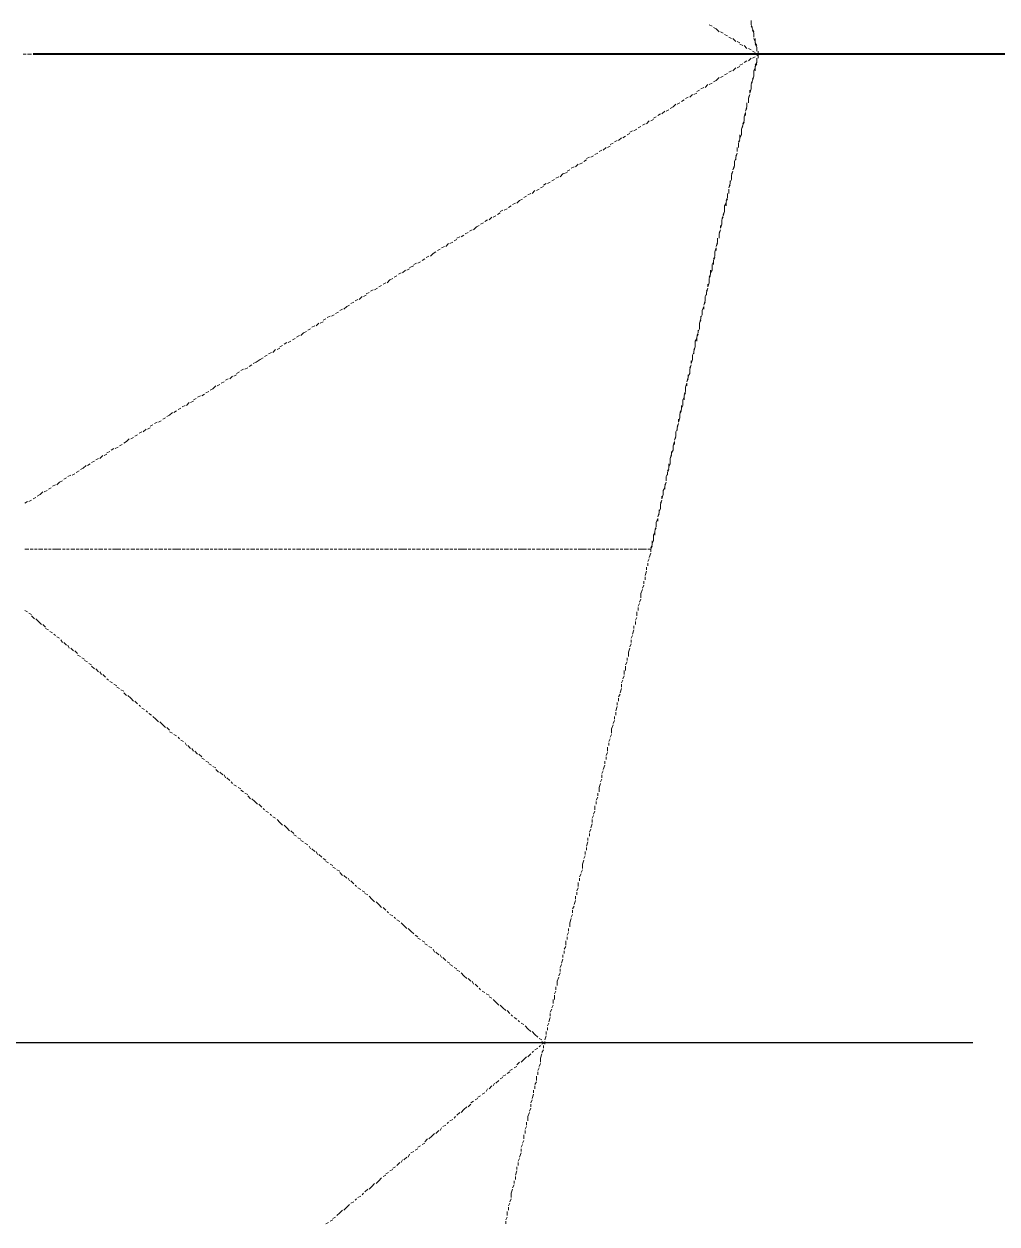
# Model space of a CAD drawing. Extents: x 8 to 21351, y 0 to 420.
# Drawn here: x 15663.69 to 15678.46, y 336.23 to 354.45 of the extents above; entities that cross this region are included whole.
import ezdxf

# ---------------------------------------------------------------- set-up
doc = ezdxf.new("R2010")
doc.units = 0

msp = doc.modelspace()

# ---------------------------------------------------------------- linework, layer by layer
at = {"color": 7, "lineweight": 5}
for p, q in [((15674.729, 354.436), (15674.729, 354.499)), ((15674.094, 354.436), (15674.136, 354.415)), ((15674.157, 354.394), (15674.2, 354.372)), ((15674.2, 354.372), (15674.242, 354.33)), ((15674.263, 354.33), (15674.306, 354.309)), ((15674.327, 354.288), (15674.369, 354.267)), ((15674.75, 354.394), (15674.729, 354.436)), ((15674.75, 354.372), (15674.729, 354.415)), ((15674.771, 354.33), (15674.75, 354.372)), ((15674.771, 354.309), (15674.75, 354.351)), ((15674.771, 354.245), (15674.771, 354.309)), ((15674.771, 354.245), (15674.771, 354.288)), ((15674.39, 354.245), (15674.433, 354.224)), ((15674.454, 354.224), (15674.496, 354.182)), ((15674.517, 354.182), (15674.56, 354.161)), ((15674.56, 354.139), (15674.602, 354.118)), ((15674.623, 354.118), (15674.665, 354.076)), ((15674.792, 354.182), (15674.771, 354.224)), ((15674.792, 354.161), (15674.792, 354.224)), ((15674.814, 354.118), (15674.792, 354.161)), ((15674.814, 354.097), (15674.792, 354.139)), ((15674.814, 354.055), (15674.814, 354.097)), ((15663.722, 353.991), (15663.68, 353.991)), ((15663.807, 353.991), (15663.743, 353.991)), ((15663.87, 353.991), (15663.828, 353.991)), ((15663.934, 353.991), (15663.892, 353.991)), ((15664.019, 353.991), (15663.955, 353.991)), ((15664.082, 353.991), (15664.04, 353.991)), ((15664.146, 353.991), (15664.103, 353.991)), ((15664.209, 353.991), (15664.167, 353.991)), ((15664.294, 353.991), (15664.23, 353.991)), ((15664.357, 353.991), (15664.315, 353.991)), ((15664.421, 353.991), (15664.378, 353.991)), ((15664.505, 353.991), (15664.442, 353.991)), ((15664.569, 353.991), (15664.527, 353.991)), ((15664.632, 353.991), (15664.59, 353.991)), ((15664.717, 353.991), (15664.654, 353.991)), ((15664.781, 353.991), (15664.738, 353.991)), ((15664.844, 353.991), (15664.802, 353.991)), ((15664.929, 353.991), (15664.865, 353.991)), ((15664.992, 353.991), (15664.929, 353.991)), ((15665.056, 353.991), (15665.013, 353.991)), ((15665.119, 353.991), (15665.077, 353.991)), ((15665.204, 353.991), (15665.14, 353.991)), ((15665.267, 353.991), (15665.225, 353.991)), ((15665.331, 353.991), (15665.289, 353.991)), ((15665.416, 353.991), (15665.352, 353.991)), ((15665.479, 353.991), (15665.437, 353.991)), ((15665.543, 353.991), (15665.5, 353.991)), ((15665.627, 353.991), (15665.564, 353.991)), ((15665.691, 353.991), (15665.648, 353.991)), ((15665.754, 353.991), (15665.712, 353.991)), ((15665.839, 353.991), (15665.775, 353.991)), ((15665.902, 353.991), (15665.839, 353.991)), ((15665.966, 353.991), (15665.924, 353.991)), ((15666.029, 353.991), (15665.987, 353.991)), ((15666.114, 353.991), (15666.051, 353.991)), ((15666.178, 353.991), (15666.135, 353.991)), ((15666.241, 353.991), (15666.199, 353.991)), ((15666.326, 353.991), (15666.262, 353.991)), ((15666.389, 353.991), (15666.347, 353.991)), ((15666.453, 353.991), (15666.41, 353.991)), ((15666.537, 353.991), (15666.474, 353.991)), ((15666.601, 353.991), (15666.559, 353.991)), ((15666.664, 353.991), (15666.622, 353.991)), ((15666.749, 353.991), (15666.686, 353.991)), ((15666.813, 353.991), (15666.749, 353.991)), ((15666.876, 353.991), (15666.834, 353.991)), ((15666.94, 353.991), (15666.897, 353.991)), ((15667.024, 353.991), (15666.961, 353.991)), ((15667.088, 353.991), (15667.045, 353.991)), ((15667.151, 353.991), (15667.109, 353.991)), ((15667.236, 353.991), (15667.172, 353.991)), ((15667.299, 353.991), (15667.257, 353.991)), ((15667.363, 353.991), (15667.321, 353.991)), ((15667.448, 353.991), (15667.384, 353.991)), ((15667.511, 353.991), (15667.469, 353.991)), ((15667.575, 353.991), (15667.532, 353.991)), ((15667.659, 353.991), (15667.596, 353.991)), ((15667.723, 353.991), (15667.659, 353.991)), ((15667.786, 353.991), (15667.744, 353.991)), ((15667.85, 353.991), (15667.807, 353.991)), ((15667.934, 353.991), (15667.871, 353.991)), ((15667.998, 353.991), (15667.956, 353.991)), ((15668.061, 353.991), (15668.019, 353.991)), ((15668.146, 353.991), (15668.083, 353.991)), ((15668.21, 353.991), (15668.167, 353.991)), ((15668.273, 353.991), (15668.231, 353.991)), ((15668.358, 353.991), (15668.294, 353.991)), ((15668.421, 353.991), (15668.379, 353.991)), ((15668.485, 353.991), (15668.442, 353.991)), ((15668.569, 353.991), (15668.506, 353.991)), ((15668.633, 353.991), (15668.569, 353.991)), ((15668.696, 353.991), (15668.654, 353.991)), ((15668.76, 353.991), (15668.718, 353.991)), ((15668.845, 353.991), (15668.781, 353.991)), ((15668.908, 353.991), (15668.866, 353.991)), ((15668.972, 353.991), (15668.929, 353.991)), ((15669.056, 353.991), (15668.993, 353.991)), ((15669.12, 353.991), (15669.077, 353.991)), ((15669.183, 353.991), (15669.141, 353.991)), ((15669.268, 353.991), (15669.204, 353.991)), ((15669.331, 353.991), (15669.289, 353.991)), ((15669.395, 353.991), (15669.353, 353.991)), ((15669.48, 353.991), (15669.416, 353.991)), ((15669.543, 353.991), (15669.48, 353.991)), ((15669.607, 353.991), (15669.564, 353.991)), ((15669.67, 353.991), (15669.628, 353.991)), ((15669.755, 353.991), (15669.691, 353.991)), ((15669.818, 353.991), (15669.776, 353.991)), ((15669.882, 353.991), (15669.839, 353.991)), ((15669.966, 353.991), (15669.903, 353.991)), ((15670.03, 353.991), (15669.988, 353.991)), ((15670.093, 353.991), (15670.051, 353.991)), ((15670.178, 353.991), (15670.115, 353.991)), ((15670.242, 353.991), (15670.199, 353.991)), ((15670.305, 353.991), (15670.263, 353.991)), ((15670.39, 353.991), (15670.326, 353.991)), ((15670.453, 353.991), (15670.39, 353.991)), ((15670.517, 353.991), (15670.474, 353.991)), ((15670.58, 353.991), (15670.538, 353.991)), ((15670.665, 353.991), (15670.601, 353.991)), ((15670.728, 353.991), (15670.686, 353.991)), ((15670.792, 353.991), (15670.75, 353.991)), ((15670.877, 353.991), (15670.813, 353.991)), ((15670.94, 353.991), (15670.898, 353.991)), ((15671.004, 353.991), (15670.961, 353.991)), ((15671.088, 353.991), (15671.025, 353.991)), ((15671.152, 353.991), (15671.109, 353.991)), ((15671.215, 353.991), (15671.173, 353.991)), ((15671.279, 353.991), (15671.236, 353.991)), ((15671.363, 353.991), (15671.3, 353.991)), ((15671.427, 353.991), (15671.385, 353.991)), ((15671.49, 353.991), (15671.448, 353.991)), ((15671.575, 353.991), (15671.512, 353.991)), ((15671.639, 353.991), (15671.596, 353.991)), ((15671.702, 353.991), (15671.66, 353.991)), ((15671.787, 353.991), (15671.723, 353.991)), ((15671.85, 353.991), (15671.808, 353.991)), ((15671.914, 353.991), (15671.871, 353.991)), ((15671.998, 353.991), (15671.935, 353.991)), ((15672.062, 353.991), (15672.02, 353.991)), ((15672.125, 353.991), (15672.083, 353.991)), ((15672.189, 353.991), (15672.147, 353.991)), ((15672.274, 353.991), (15672.21, 353.991)), ((15672.337, 353.991), (15672.295, 353.991)), ((15672.401, 353.991), (15672.358, 353.991)), ((15672.485, 353.991), (15672.422, 353.991)), ((15672.549, 353.991), (15672.506, 353.991)), ((15672.612, 353.991), (15672.57, 353.991)), ((15672.697, 353.991), (15672.633, 353.991)), ((15672.76, 353.991), (15672.718, 353.991)), ((15672.824, 353.991), (15672.782, 353.991)), ((15672.909, 353.991), (15672.845, 353.991)), ((15672.972, 353.991), (15672.909, 353.991)), ((15673.036, 353.991), (15672.993, 353.991)), ((15673.099, 353.991), (15673.057, 353.991)), ((15673.184, 353.991), (15673.12, 353.991)), ((15673.247, 353.991), (15673.205, 353.991)), ((15673.311, 353.991), (15673.268, 353.991)), ((15673.395, 353.991), (15673.332, 353.991)), ((15673.459, 353.991), (15673.417, 353.991)), ((15673.522, 353.991), (15673.48, 353.991)), ((15673.607, 353.991), (15673.544, 353.991)), ((15673.671, 353.991), (15673.628, 353.991)), ((15673.734, 353.991), (15673.692, 353.991)), ((15673.819, 353.991), (15673.755, 353.991)), ((15673.882, 353.991), (15673.819, 353.991)), ((15673.946, 353.991), (15673.903, 353.991)), ((15674.009, 353.991), (15673.967, 353.991)), ((15674.094, 353.991), (15674.03, 353.991)), ((15674.157, 353.991), (15674.115, 353.991)), ((15674.221, 353.991), (15674.179, 353.991)), ((15674.306, 353.991), (15674.242, 353.991)), ((15674.369, 353.991), (15674.327, 353.991)), ((15674.433, 353.991), (15674.39, 353.991)), ((15674.517, 353.991), (15674.454, 353.991)), ((15674.581, 353.991), (15674.538, 353.991)), ((15674.644, 353.991), (15674.602, 353.991)), ((15674.729, 353.991), (15674.665, 353.991)), ((15674.687, 354.076), (15674.729, 354.055)), ((15674.687, 353.885), (15674.729, 353.928)), ((15674.792, 353.991), (15674.729, 353.991)), ((15674.75, 354.034), (15674.792, 354.012)), ((15674.75, 353.928), (15674.792, 353.949)), ((15674.814, 354.034), (15674.814, 354.076)), ((15674.814, 353.97), (15674.835, 353.991)), ((15674.814, 353.991), (15674.835, 353.991)), ((15674.835, 353.991), (15674.814, 353.991)), ((15674.814, 353.928), (15674.814, 353.885)), ((15674.814, 353.864), (15674.814, 353.907)), ((15674.835, 353.991), (15674.835, 354.034)), ((15674.835, 353.991), (15674.835, 354.012)), ((15674.835, 353.928), (15674.835, 353.991)), ((15674.835, 353.991), (15674.835, 353.949)), ((15674.39, 353.716), (15674.433, 353.737)), ((15674.454, 353.737), (15674.496, 353.78)), ((15674.517, 353.78), (15674.56, 353.801)), ((15674.56, 353.822), (15674.602, 353.843)), ((15674.623, 353.864), (15674.665, 353.885)), ((15674.771, 353.737), (15674.792, 353.78)), ((15674.771, 353.737), (15674.771, 353.674)), ((15674.771, 353.653), (15674.771, 353.716)), ((15674.814, 353.864), (15674.792, 353.822)), ((15674.792, 353.801), (15674.814, 353.843)), ((15674.792, 353.801), (15674.792, 353.737)), ((15674.094, 353.526), (15674.136, 353.547)), ((15674.157, 353.568), (15674.2, 353.589)), ((15674.2, 353.589), (15674.242, 353.632)), ((15674.263, 353.632), (15674.306, 353.653)), ((15674.327, 353.674), (15674.369, 353.695)), ((15674.75, 353.589), (15674.729, 353.547)), ((15674.729, 353.526), (15674.75, 353.568)), ((15674.75, 353.589), (15674.771, 353.653)), ((15674.771, 353.653), (15674.75, 353.61)), ((15673.798, 353.335), (15673.84, 353.377)), ((15673.861, 353.377), (15673.903, 353.399)), ((15673.903, 353.42), (15673.946, 353.441)), ((15673.967, 353.462), (15674.009, 353.483)), ((15674.03, 353.483), (15674.073, 353.526)), ((15674.687, 353.314), (15674.708, 353.377)), ((15674.708, 353.377), (15674.687, 353.335)), ((15674.729, 353.462), (15674.708, 353.399)), ((15674.708, 353.399), (15674.708, 353.441)), ((15674.729, 353.526), (15674.729, 353.483)), ((15674.729, 353.462), (15674.729, 353.505)), ((15673.501, 353.166), (15673.544, 353.187)), ((15673.544, 353.187), (15673.586, 353.229)), ((15673.607, 353.229), (15673.649, 353.25)), ((15673.671, 353.272), (15673.713, 353.293)), ((15673.734, 353.314), (15673.776, 353.335)), ((15674.665, 353.187), (15674.644, 353.123)), ((15674.665, 353.25), (15674.665, 353.208)), ((15674.665, 353.187), (15674.665, 353.229)), ((15674.687, 353.314), (15674.687, 353.272)), ((15674.687, 353.25), (15674.687, 353.293)), ((15673.205, 352.975), (15673.247, 352.997)), ((15673.247, 353.018), (15673.29, 353.039)), ((15673.311, 353.06), (15673.353, 353.081)), ((15673.374, 353.081), (15673.417, 353.123)), ((15673.438, 353.123), (15673.48, 353.145)), ((15674.623, 353.039), (15674.644, 353.102)), ((15674.623, 353.039), (15674.623, 352.997)), ((15674.623, 352.975), (15674.623, 353.018)), ((15674.644, 353.123), (15674.665, 353.166)), ((15674.644, 353.102), (15674.644, 353.06)), ((15672.887, 352.806), (15672.93, 352.827)), ((15672.951, 352.827), (15672.993, 352.848)), ((15673.014, 352.87), (15673.057, 352.891)), ((15673.078, 352.912), (15673.12, 352.933)), ((15673.141, 352.933), (15673.184, 352.975)), ((15674.602, 352.912), (15674.581, 352.848)), ((15674.581, 352.848), (15674.602, 352.891)), ((15674.581, 352.848), (15674.581, 352.785)), ((15674.581, 352.764), (15674.581, 352.827)), ((15674.623, 352.975), (15674.602, 352.933)), ((15674.602, 352.912), (15674.623, 352.954)), ((15672.591, 352.615), (15672.633, 352.637)), ((15672.655, 352.658), (15672.697, 352.679)), ((15672.718, 352.679), (15672.76, 352.721)), ((15672.782, 352.721), (15672.824, 352.742)), ((15672.845, 352.764), (15672.887, 352.785)), ((15674.56, 352.7), (15674.538, 352.658)), ((15674.538, 352.637), (15674.56, 352.679)), ((15674.538, 352.637), (15674.538, 352.594)), ((15674.56, 352.7), (15674.56, 352.764)), ((15674.581, 352.764), (15674.56, 352.721)), ((15672.295, 352.425), (15672.337, 352.446)), ((15672.358, 352.467), (15672.401, 352.488)), ((15672.422, 352.51), (15672.464, 352.531)), ((15672.485, 352.531), (15672.528, 352.573)), ((15672.549, 352.573), (15672.591, 352.594)), ((15674.496, 352.425), (15674.517, 352.488)), ((15674.517, 352.488), (15674.496, 352.446)), ((15674.517, 352.573), (15674.517, 352.51)), ((15674.517, 352.51), (15674.517, 352.552)), ((15674.538, 352.573), (15674.538, 352.615)), ((15671.998, 352.256), (15672.041, 352.277)), ((15672.062, 352.277), (15672.104, 352.319)), ((15672.125, 352.319), (15672.168, 352.34)), ((15672.189, 352.361), (15672.231, 352.383)), ((15672.231, 352.404), (15672.274, 352.425)), ((15674.475, 352.298), (15674.454, 352.235)), ((15674.454, 352.235), (15674.475, 352.277)), ((15674.475, 352.361), (15674.496, 352.404)), ((15674.475, 352.361), (15674.475, 352.319)), ((15674.475, 352.298), (15674.475, 352.34)), ((15674.496, 352.425), (15674.496, 352.383)), ((15671.702, 352.065), (15671.744, 352.086)), ((15671.766, 352.108), (15671.808, 352.129)), ((15671.829, 352.129), (15671.871, 352.171)), ((15671.871, 352.171), (15671.935, 352.192)), ((15671.935, 352.213), (15671.977, 352.235)), ((15674.433, 352.086), (15674.411, 352.044)), ((15674.433, 352.15), (15674.454, 352.213)), ((15674.454, 352.213), (15674.433, 352.171)), ((15674.433, 352.15), (15674.433, 352.108)), ((15674.433, 352.086), (15674.433, 352.129)), ((15671.406, 351.875), (15671.448, 351.917)), ((15671.469, 351.917), (15671.512, 351.938)), ((15671.533, 351.959), (15671.575, 351.98)), ((15671.575, 352.002), (15671.617, 352.023)), ((15671.639, 352.023), (15671.681, 352.044)), ((15674.411, 352.023), (15674.39, 351.959)), ((15674.39, 351.959), (15674.411, 352.002)), ((15674.39, 351.875), (15674.39, 351.938)), ((15674.39, 351.938), (15674.39, 351.896)), ((15674.411, 352.023), (15674.411, 352.065)), ((15671.109, 351.705), (15671.152, 351.726)), ((15671.173, 351.726), (15671.215, 351.769)), ((15671.215, 351.769), (15671.258, 351.79)), ((15671.279, 351.811), (15671.321, 351.832)), ((15671.342, 351.853), (15671.385, 351.875)), ((15674.327, 351.684), (15674.348, 351.726)), ((15674.369, 351.811), (15674.348, 351.769)), ((15674.348, 351.748), (15674.369, 351.79)), ((15674.348, 351.748), (15674.348, 351.684)), ((15674.369, 351.875), (15674.369, 351.832)), ((15674.369, 351.811), (15674.369, 351.853)), ((15670.813, 351.515), (15670.855, 351.536)), ((15670.877, 351.557), (15670.919, 351.578)), ((15670.919, 351.599), (15670.961, 351.621)), ((15670.982, 351.621), (15671.025, 351.642)), ((15671.046, 351.663), (15671.088, 351.684)), ((15674.306, 351.536), (15674.284, 351.494)), ((15674.306, 351.536), (15674.327, 351.599)), ((15674.327, 351.599), (15674.306, 351.557)), ((15674.327, 351.684), (15674.327, 351.621)), ((15674.327, 351.599), (15674.327, 351.663)), ((15670.517, 351.324), (15670.559, 351.367)), ((15670.559, 351.367), (15670.601, 351.388)), ((15670.623, 351.409), (15670.665, 351.43)), ((15670.686, 351.451), (15670.728, 351.473)), ((15670.75, 351.473), (15670.792, 351.515)), ((15674.284, 351.409), (15674.263, 351.346)), ((15674.263, 351.346), (15674.263, 351.388)), ((15674.284, 351.473), (15674.306, 351.515)), ((15674.284, 351.473), (15674.284, 351.43)), ((15674.284, 351.409), (15674.284, 351.451)), ((15670.22, 351.155), (15670.263, 351.176)), ((15670.263, 351.197), (15670.305, 351.218)), ((15670.326, 351.218), (15670.369, 351.24)), ((15670.39, 351.261), (15670.432, 351.282)), ((15670.453, 351.303), (15670.496, 351.324)), ((15674.221, 351.197), (15674.221, 351.155)), ((15674.221, 351.134), (15674.221, 351.176)), ((15674.242, 351.261), (15674.263, 351.324)), ((15674.263, 351.324), (15674.242, 351.282)), ((15674.242, 351.261), (15674.242, 351.218)), ((15674.242, 351.197), (15674.242, 351.24)), ((15669.903, 350.964), (15669.945, 350.986)), ((15669.966, 351.007), (15670.009, 351.028)), ((15670.03, 351.049), (15670.072, 351.07)), ((15670.093, 351.07), (15670.136, 351.113)), ((15670.157, 351.113), (15670.199, 351.134)), ((15674.179, 350.986), (15674.2, 351.049)), ((15674.179, 350.986), (15674.179, 350.943)), ((15674.221, 351.134), (15674.2, 351.07)), ((15674.2, 351.07), (15674.221, 351.113)), ((15674.2, 351.049), (15674.2, 351.007)), ((15669.607, 350.795), (15669.649, 350.816)), ((15669.67, 350.816), (15669.712, 350.837)), ((15669.734, 350.859), (15669.776, 350.88)), ((15669.797, 350.901), (15669.839, 350.922)), ((15669.861, 350.922), (15669.903, 350.964)), ((15674.136, 350.795), (15674.157, 350.837)), ((15674.179, 350.922), (15674.157, 350.88)), ((15674.157, 350.859), (15674.179, 350.901)), ((15674.157, 350.859), (15674.157, 350.795)), ((15674.179, 350.922), (15674.179, 350.964)), ((15669.31, 350.605), (15669.353, 350.626)), ((15669.374, 350.647), (15669.416, 350.668)), ((15669.437, 350.668), (15669.48, 350.711)), ((15669.501, 350.711), (15669.543, 350.732)), ((15669.543, 350.753), (15669.607, 350.774)), ((15674.115, 350.647), (15674.094, 350.605)), ((15674.094, 350.584), (15674.115, 350.626)), ((15674.115, 350.647), (15674.115, 350.711)), ((15674.136, 350.711), (15674.115, 350.668)), ((15674.136, 350.795), (15674.136, 350.732)), ((15674.136, 350.711), (15674.136, 350.774)), ((15669.077, 350.456), (15669.12, 350.478)), ((15669.141, 350.499), (15669.183, 350.52)), ((15669.204, 350.52), (15669.247, 350.562)), ((15669.247, 350.562), (15669.289, 350.584)), ((15674.094, 350.52), (15674.073, 350.456)), ((15674.073, 350.456), (15674.073, 350.499)), ((15674.094, 350.584), (15674.094, 350.541)), ((15674.094, 350.52), (15674.094, 350.562)), ((15668.718, 350.245), (15668.76, 350.266)), ((15668.781, 350.266), (15668.823, 350.308)), ((15668.845, 350.308), (15668.887, 350.329)), ((15668.887, 350.351), (15668.929, 350.372)), ((15668.95, 350.393), (15668.993, 350.414)), ((15669.014, 350.414), (15669.056, 350.435)), ((15674.03, 350.308), (15674.052, 350.351)), ((15674.03, 350.308), (15674.03, 350.266)), ((15674.03, 350.245), (15674.03, 350.287)), ((15674.052, 350.372), (15674.073, 350.435)), ((15674.073, 350.435), (15674.052, 350.393)), ((15674.052, 350.372), (15674.052, 350.329)), ((15668.421, 350.054), (15668.464, 350.075)), ((15668.485, 350.097), (15668.527, 350.118)), ((15668.548, 350.118), (15668.591, 350.16)), ((15668.591, 350.16), (15668.633, 350.181)), ((15668.654, 350.202), (15668.696, 350.224)), ((15673.988, 350.097), (15674.009, 350.16)), ((15673.988, 350.097), (15673.988, 350.054)), ((15673.988, 350.033), (15673.988, 350.075)), ((15674.03, 350.245), (15674.009, 350.181)), ((15674.009, 350.181), (15674.03, 350.224)), ((15674.009, 350.16), (15674.009, 350.118)), ((15668.125, 349.864), (15668.167, 349.906)), ((15668.188, 349.906), (15668.231, 349.927)), ((15668.231, 349.949), (15668.273, 349.97)), ((15668.294, 349.991), (15668.337, 350.012)), ((15668.358, 350.012), (15668.4, 350.033)), ((15673.967, 349.97), (15673.946, 349.906)), ((15673.946, 349.906), (15673.967, 349.949)), ((15673.946, 349.906), (15673.946, 349.843)), ((15673.988, 350.033), (15673.967, 349.991)), ((15673.967, 349.97), (15673.967, 350.012)), ((15667.829, 349.694), (15667.871, 349.716)), ((15667.892, 349.716), (15667.934, 349.758)), ((15667.934, 349.758), (15667.977, 349.779)), ((15667.998, 349.8), (15668.04, 349.822)), ((15668.061, 349.843), (15668.104, 349.864)), ((15673.925, 349.758), (15673.903, 349.716)), ((15673.903, 349.694), (15673.925, 349.737)), ((15673.946, 349.822), (15673.925, 349.779)), ((15673.925, 349.758), (15673.925, 349.8)), ((15673.946, 349.822), (15673.946, 349.885)), ((15667.532, 349.504), (15667.575, 349.525)), ((15667.575, 349.546), (15667.617, 349.567)), ((15667.638, 349.589), (15667.68, 349.61)), ((15667.702, 349.61), (15667.744, 349.631)), ((15667.765, 349.652), (15667.807, 349.673)), ((15673.861, 349.483), (15673.882, 349.546)), ((15673.882, 349.546), (15673.861, 349.504)), ((15673.882, 349.631), (15673.903, 349.673)), ((15673.882, 349.631), (15673.882, 349.567)), ((15673.882, 349.546), (15673.882, 349.61)), ((15673.903, 349.694), (15673.903, 349.631)), ((15667.215, 349.313), (15667.278, 349.356)), ((15667.278, 349.356), (15667.321, 349.377)), ((15667.342, 349.398), (15667.384, 349.419)), ((15667.405, 349.44), (15667.448, 349.462)), ((15667.469, 349.462), (15667.511, 349.504)), ((15673.84, 349.356), (15673.819, 349.292)), ((15673.84, 349.419), (15673.861, 349.462)), ((15673.84, 349.419), (15673.84, 349.377)), ((15673.84, 349.356), (15673.84, 349.398)), ((15673.861, 349.483), (15673.861, 349.44)), ((15666.918, 349.144), (15666.961, 349.165)), ((15666.982, 349.187), (15667.024, 349.208)), ((15667.045, 349.208), (15667.088, 349.229)), ((15667.109, 349.25), (15667.151, 349.271)), ((15667.172, 349.292), (15667.215, 349.313)), ((15673.798, 349.208), (15673.819, 349.271)), ((15673.819, 349.271), (15673.798, 349.229)), ((15673.798, 349.208), (15673.798, 349.165)), ((15673.798, 349.144), (15673.798, 349.187)), ((15673.819, 349.292), (15673.819, 349.335)), ((15666.686, 348.996), (15666.728, 349.017)), ((15666.749, 349.038), (15666.791, 349.06)), ((15666.813, 349.06), (15666.855, 349.102)), ((15666.876, 349.102), (15666.918, 349.123)), ((15673.734, 348.932), (15673.755, 348.996)), ((15673.776, 349.081), (15673.755, 349.017)), ((15673.755, 349.017), (15673.776, 349.06)), ((15673.755, 348.996), (15673.755, 348.954)), ((15673.798, 349.144), (15673.776, 349.102)), ((15673.776, 349.081), (15673.776, 349.123)), ((15666.326, 348.784), (15666.368, 348.805)), ((15666.389, 348.805), (15666.432, 348.827)), ((15666.453, 348.848), (15666.495, 348.869)), ((15666.516, 348.89), (15666.559, 348.911)), ((15666.559, 348.911), (15666.601, 348.954)), ((15666.622, 348.954), (15666.664, 348.975)), ((15673.734, 348.869), (15673.713, 348.827)), ((15673.713, 348.805), (15673.734, 348.848)), ((15673.713, 348.805), (15673.713, 348.742)), ((15673.734, 348.932), (15673.734, 348.89)), ((15673.734, 348.869), (15673.734, 348.911)), ((15666.029, 348.594), (15666.072, 348.615)), ((15666.093, 348.636), (15666.135, 348.657)), ((15666.156, 348.657), (15666.199, 348.7)), ((15666.22, 348.7), (15666.262, 348.721)), ((15666.262, 348.742), (15666.305, 348.763)), ((15673.671, 348.594), (15673.671, 348.657)), ((15673.692, 348.657), (15673.671, 348.615)), ((15673.692, 348.742), (15673.713, 348.784)), ((15673.692, 348.742), (15673.692, 348.678)), ((15673.692, 348.657), (15673.692, 348.721)), ((15665.797, 348.446), (15665.839, 348.467)), ((15665.86, 348.488), (15665.902, 348.509)), ((15665.902, 348.509), (15665.945, 348.551)), ((15665.966, 348.551), (15666.008, 348.573)), ((15673.649, 348.467), (15673.628, 348.403)), ((15673.628, 348.403), (15673.628, 348.446)), ((15673.671, 348.594), (15673.649, 348.551)), ((15673.649, 348.53), (15673.671, 348.573)), ((15673.649, 348.53), (15673.649, 348.488)), ((15673.649, 348.467), (15673.649, 348.509)), ((15665.437, 348.234), (15665.479, 348.255)), ((15665.5, 348.255), (15665.543, 348.298)), ((15665.564, 348.298), (15665.606, 348.319)), ((15665.606, 348.34), (15665.648, 348.361)), ((15665.67, 348.382), (15665.712, 348.403)), ((15665.733, 348.403), (15665.775, 348.425)), ((15673.586, 348.255), (15673.607, 348.298)), ((15673.586, 348.255), (15673.586, 348.213)), ((15673.607, 348.319), (15673.628, 348.382)), ((15673.628, 348.382), (15673.607, 348.34)), ((15673.607, 348.319), (15673.607, 348.276)), ((15665.204, 348.086), (15665.246, 348.107)), ((15665.246, 348.107), (15665.289, 348.149)), ((15665.31, 348.149), (15665.352, 348.17)), ((15665.373, 348.192), (15665.416, 348.213)), ((15673.544, 348.043), (15673.565, 348.107)), ((15673.586, 348.192), (15673.565, 348.128)), ((15673.565, 348.128), (15673.586, 348.17)), ((15673.565, 348.107), (15673.565, 348.065)), ((15673.586, 348.192), (15673.586, 348.234)), ((15664.844, 347.853), (15664.886, 347.895)), ((15664.908, 347.895), (15664.95, 347.916)), ((15664.95, 347.938), (15664.992, 347.959)), ((15665.013, 347.98), (15665.056, 348.001)), ((15665.077, 348.001), (15665.119, 348.022)), ((15665.14, 348.043), (15665.183, 348.065)), ((15673.522, 347.916), (15673.501, 347.853)), ((15673.501, 347.853), (15673.522, 347.895)), ((15673.544, 347.98), (15673.522, 347.938)), ((15673.522, 347.916), (15673.522, 347.959)), ((15673.544, 348.043), (15673.544, 348.001)), ((15673.544, 347.98), (15673.544, 348.022)), ((15664.548, 347.684), (15664.59, 347.705)), ((15664.59, 347.705), (15664.632, 347.747)), ((15664.654, 347.747), (15664.696, 347.768)), ((15664.717, 347.789), (15664.759, 347.811)), ((15664.781, 347.832), (15664.823, 347.853)), ((15673.48, 347.705), (15673.459, 347.663)), ((15673.48, 347.705), (15673.48, 347.768)), ((15673.501, 347.768), (15673.48, 347.726)), ((15673.501, 347.853), (15673.501, 347.789)), ((15673.501, 347.768), (15673.501, 347.832)), ((15664.294, 347.536), (15664.336, 347.557)), ((15664.357, 347.578), (15664.4, 347.599)), ((15664.421, 347.599), (15664.463, 347.62)), ((15664.484, 347.641), (15664.527, 347.663)), ((15673.438, 347.578), (15673.459, 347.62)), ((15673.438, 347.578), (15673.438, 347.514)), ((15673.438, 347.514), (15673.438, 347.557)), ((15673.459, 347.641), (15673.48, 347.684)), ((15673.459, 347.641), (15673.459, 347.599)), ((15663.934, 347.303), (15663.976, 347.345)), ((15663.997, 347.345), (15664.04, 347.366)), ((15664.061, 347.387), (15664.103, 347.408)), ((15664.124, 347.43), (15664.167, 347.451)), ((15664.188, 347.451), (15664.23, 347.493)), ((15664.23, 347.493), (15664.273, 347.514)), ((15673.395, 347.366), (15673.417, 347.408)), ((15673.395, 347.366), (15673.395, 347.324)), ((15673.395, 347.303), (15673.395, 347.345)), ((15673.417, 347.43), (15673.438, 347.493)), ((15673.438, 347.493), (15673.417, 347.451)), ((15673.417, 347.43), (15673.417, 347.387)), ((15663.701, 347.176), (15663.743, 347.197)), ((15663.765, 347.197), (15663.807, 347.218)), ((15663.828, 347.239), (15663.87, 347.26)), ((15663.892, 347.281), (15663.934, 347.303)), ((15673.353, 347.154), (15673.374, 347.218)), ((15673.374, 347.218), (15673.353, 347.176)), ((15673.395, 347.303), (15673.374, 347.239)), ((15673.374, 347.239), (15673.374, 347.281)), ((15673.332, 347.027), (15673.311, 346.964)), ((15673.311, 346.964), (15673.332, 347.006)), ((15673.353, 347.091), (15673.332, 347.049)), ((15673.332, 347.027), (15673.332, 347.07)), ((15673.353, 347.154), (15673.353, 347.112)), ((15673.353, 347.091), (15673.353, 347.133)), ((15673.29, 346.816), (15673.268, 346.774)), ((15673.268, 346.752), (15673.29, 346.795)), ((15673.29, 346.879), (15673.311, 346.943)), ((15673.29, 346.879), (15673.29, 346.837)), ((15673.29, 346.816), (15673.29, 346.858)), ((15673.311, 346.943), (15673.311, 346.901)), ((15673.247, 346.689), (15673.268, 346.731)), ((15673.247, 346.689), (15673.247, 346.625)), ((15673.247, 346.604), (15673.247, 346.668)), ((15673.268, 346.752), (15673.268, 346.689)), ((15663.701, 346.477), (15663.765, 346.477)), ((15663.786, 346.477), (15663.828, 346.477)), ((15663.849, 346.477), (15663.892, 346.477)), ((15663.913, 346.477), (15663.976, 346.477)), ((15663.997, 346.477), (15664.04, 346.477)), ((15664.061, 346.477), (15664.103, 346.477)), ((15664.124, 346.477), (15664.188, 346.477)), ((15664.188, 346.477), (15664.251, 346.477)), ((15664.273, 346.477), (15664.315, 346.477)), ((15664.336, 346.477), (15664.378, 346.477)), ((15664.4, 346.477), (15664.463, 346.477)), ((15664.484, 346.477), (15664.527, 346.477)), ((15664.548, 346.477), (15664.59, 346.477)), ((15664.611, 346.477), (15664.675, 346.477)), ((15664.696, 346.477), (15664.738, 346.477)), ((15664.759, 346.477), (15664.802, 346.477)), ((15664.823, 346.477), (15664.886, 346.477)), ((15664.908, 346.477), (15664.95, 346.477)), ((15664.971, 346.477), (15665.013, 346.477)), ((15665.035, 346.477), (15665.098, 346.477)), ((15665.098, 346.477), (15665.162, 346.477)), ((15665.183, 346.477), (15665.225, 346.477)), ((15665.246, 346.477), (15665.289, 346.477)), ((15665.31, 346.477), (15665.373, 346.477)), ((15665.394, 346.477), (15665.437, 346.477)), ((15665.458, 346.477), (15665.5, 346.477)), ((15665.521, 346.477), (15665.585, 346.477)), ((15665.606, 346.477), (15665.648, 346.477)), ((15665.67, 346.477), (15665.712, 346.477)), ((15665.733, 346.477), (15665.797, 346.477)), ((15665.818, 346.477), (15665.86, 346.477)), ((15665.881, 346.477), (15665.924, 346.477)), ((15665.945, 346.477), (15666.008, 346.477)), ((15666.008, 346.477), (15666.072, 346.477)), ((15666.093, 346.477), (15666.135, 346.477)), ((15666.156, 346.477), (15666.199, 346.477)), ((15666.22, 346.477), (15666.283, 346.477)), ((15666.305, 346.477), (15666.347, 346.477)), ((15666.368, 346.477), (15666.41, 346.477)), ((15666.432, 346.477), (15666.495, 346.477)), ((15666.516, 346.477), (15666.559, 346.477)), ((15666.58, 346.477), (15666.622, 346.477)), ((15666.643, 346.477), (15666.707, 346.477)), ((15666.728, 346.477), (15666.77, 346.477)), ((15666.791, 346.477), (15666.834, 346.477)), ((15666.855, 346.477), (15666.918, 346.477)), ((15666.918, 346.477), (15666.982, 346.477)), ((15667.003, 346.477), (15667.045, 346.477)), ((15667.067, 346.477), (15667.109, 346.477)), ((15667.13, 346.477), (15667.194, 346.477)), ((15667.215, 346.477), (15667.257, 346.477)), ((15667.278, 346.477), (15667.321, 346.477)), ((15667.342, 346.477), (15667.405, 346.477)), ((15667.426, 346.477), (15667.469, 346.477)), ((15667.49, 346.477), (15667.532, 346.477)), ((15667.553, 346.477), (15667.617, 346.477)), ((15667.638, 346.477), (15667.68, 346.477)), ((15667.702, 346.477), (15667.744, 346.477)), ((15667.765, 346.477), (15667.807, 346.477)), ((15667.829, 346.477), (15667.892, 346.477)), ((15667.913, 346.477), (15667.956, 346.477)), ((15667.977, 346.477), (15668.019, 346.477)), ((15668.04, 346.477), (15668.104, 346.477)), ((15668.125, 346.477), (15668.167, 346.477)), ((15668.188, 346.477), (15668.231, 346.477)), ((15668.252, 346.477), (15668.315, 346.477)), ((15668.337, 346.477), (15668.379, 346.477)), ((15668.4, 346.477), (15668.442, 346.477)), ((15668.464, 346.477), (15668.527, 346.477)), ((15668.548, 346.477), (15668.591, 346.477)), ((15668.612, 346.477), (15668.654, 346.477)), ((15668.675, 346.477), (15668.718, 346.477)), ((15668.739, 346.477), (15668.802, 346.477)), ((15668.823, 346.477), (15668.866, 346.477)), ((15668.887, 346.477), (15668.929, 346.477)), ((15668.95, 346.477), (15669.014, 346.477)), ((15669.035, 346.477), (15669.077, 346.477)), ((15669.099, 346.477), (15669.141, 346.477)), ((15669.162, 346.477), (15669.226, 346.477)), ((15669.247, 346.477), (15669.289, 346.477)), ((15669.31, 346.477), (15669.353, 346.477)), ((15669.374, 346.477), (15669.437, 346.477)), ((15669.437, 346.477), (15669.501, 346.477)), ((15669.522, 346.477), (15669.564, 346.477)), ((15669.585, 346.477), (15669.628, 346.477)), ((15669.649, 346.477), (15669.712, 346.477)), ((15669.734, 346.477), (15669.776, 346.477)), ((15669.797, 346.477), (15669.839, 346.477)), ((15669.861, 346.477), (15669.924, 346.477)), ((15669.945, 346.477), (15669.988, 346.477)), ((15670.009, 346.477), (15670.051, 346.477)), ((15670.072, 346.477), (15670.136, 346.477)), ((15670.157, 346.477), (15670.199, 346.477)), ((15670.22, 346.477), (15670.263, 346.477)), ((15670.284, 346.477), (15670.347, 346.477)), ((15670.347, 346.477), (15670.411, 346.477)), ((15670.432, 346.477), (15670.474, 346.477)), ((15670.496, 346.477), (15670.538, 346.477)), ((15670.559, 346.477), (15670.623, 346.477)), ((15670.644, 346.477), (15670.686, 346.477)), ((15670.707, 346.477), (15670.75, 346.477)), ((15670.771, 346.477), (15670.834, 346.477)), ((15670.855, 346.477), (15670.898, 346.477)), ((15670.919, 346.477), (15670.961, 346.477)), ((15670.982, 346.477), (15671.046, 346.477)), ((15671.067, 346.477), (15671.109, 346.477)), ((15671.131, 346.477), (15671.173, 346.477)), ((15671.194, 346.477), (15671.258, 346.477)), ((15671.258, 346.477), (15671.321, 346.477)), ((15671.342, 346.477), (15671.385, 346.477)), ((15671.406, 346.477), (15671.448, 346.477)), ((15671.469, 346.477), (15671.533, 346.477)), ((15671.554, 346.477), (15671.596, 346.477)), ((15671.617, 346.477), (15671.66, 346.477)), ((15671.681, 346.477), (15671.744, 346.477)), ((15671.766, 346.477), (15671.808, 346.477)), ((15671.829, 346.477), (15671.871, 346.477)), ((15671.893, 346.477), (15671.956, 346.477)), ((15671.977, 346.477), (15672.02, 346.477)), ((15672.041, 346.477), (15672.083, 346.477)), ((15672.104, 346.477), (15672.168, 346.477)), ((15672.168, 346.477), (15672.231, 346.477)), ((15672.252, 346.477), (15672.295, 346.477)), ((15672.316, 346.477), (15672.358, 346.477)), ((15672.379, 346.477), (15672.443, 346.477)), ((15672.464, 346.477), (15672.506, 346.477)), ((15672.528, 346.477), (15672.57, 346.477)), ((15672.591, 346.477), (15672.655, 346.477)), ((15672.676, 346.477), (15672.718, 346.477)), ((15672.739, 346.477), (15672.782, 346.477)), ((15672.803, 346.477), (15672.866, 346.477)), ((15672.887, 346.477), (15672.93, 346.477)), ((15672.951, 346.477), (15672.993, 346.477)), ((15673.014, 346.477), (15673.078, 346.477)), ((15673.078, 346.477), (15673.141, 346.477)), ((15673.163, 346.477), (15673.205, 346.477)), ((15673.226, 346.541), (15673.205, 346.498)), ((15673.205, 346.477), (15673.226, 346.519)), ((15673.205, 346.477), (15673.205, 346.435)), ((15673.226, 346.541), (15673.226, 346.604)), ((15673.247, 346.604), (15673.226, 346.562)), ((15673.184, 346.329), (15673.163, 346.287)), ((15673.163, 346.265), (15673.163, 346.223)), ((15673.205, 346.414), (15673.184, 346.35)), ((15673.141, 346.139), (15673.12, 346.075)), ((15673.141, 346.202), (15673.141, 346.16)), ((15673.099, 345.927), (15673.078, 345.884)), ((15673.099, 345.99), (15673.099, 345.948)), ((15673.12, 346.054), (15673.12, 346.012)), ((15673.057, 345.715), (15673.036, 345.673)), ((15673.078, 345.863), (15673.057, 345.8)), ((15673.057, 345.8), (15673.057, 345.736)), ((15663.743, 345.525), (15663.701, 345.546)), ((15672.993, 345.525), (15672.993, 345.461)), ((15673.036, 345.652), (15673.014, 345.609)), ((15673.014, 345.588), (15673.014, 345.546)), ((15663.807, 345.482), (15663.765, 345.503)), ((15663.849, 345.419), (15663.807, 345.461)), ((15663.913, 345.377), (15663.87, 345.419)), ((15663.955, 345.334), (15663.913, 345.377)), ((15672.993, 345.44), (15672.972, 345.398)), ((15672.972, 345.377), (15672.972, 345.334)), ((15664.019, 345.292), (15663.976, 345.334)), ((15664.061, 345.25), (15664.019, 345.271)), ((15664.124, 345.207), (15664.082, 345.228)), ((15664.167, 345.165), (15664.146, 345.186)), ((15672.93, 345.165), (15672.909, 345.122)), ((15672.951, 345.25), (15672.93, 345.186)), ((15672.951, 345.313), (15672.951, 345.271)), ((15664.23, 345.122), (15664.188, 345.144)), ((15664.273, 345.059), (15664.251, 345.101)), ((15664.336, 345.017), (15664.294, 345.059)), ((15664.378, 344.974), (15664.357, 345.017)), ((15664.442, 344.932), (15664.4, 344.974)), ((15672.887, 344.974), (15672.866, 344.911)), ((15672.909, 345.038), (15672.887, 344.995)), ((15672.909, 345.101), (15672.909, 345.059)), ((15664.505, 344.89), (15664.463, 344.932)), ((15664.548, 344.847), (15664.505, 344.868)), ((15664.611, 344.805), (15664.569, 344.826)), ((15672.845, 344.826), (15672.845, 344.784)), ((15672.866, 344.911), (15672.866, 344.847)), ((15664.654, 344.763), (15664.611, 344.784)), ((15664.717, 344.72), (15664.675, 344.741)), ((15664.759, 344.657), (15664.717, 344.699)), ((15664.823, 344.615), (15664.781, 344.657)), ((15664.865, 344.572), (15664.844, 344.615)), ((15672.803, 344.636), (15672.803, 344.572)), ((15672.845, 344.763), (15672.824, 344.72)), ((15672.824, 344.699), (15672.824, 344.636)), ((15664.929, 344.53), (15664.886, 344.572)), ((15664.971, 344.488), (15664.95, 344.509)), ((15665.035, 344.445), (15664.992, 344.466)), ((15672.782, 344.488), (15672.76, 344.445)), ((15672.803, 344.551), (15672.782, 344.509)), ((15665.098, 344.403), (15665.056, 344.424)), ((15665.14, 344.36), (15665.098, 344.382)), ((15665.204, 344.318), (15665.162, 344.339)), ((15665.246, 344.255), (15665.204, 344.297)), ((15665.31, 344.212), (15665.267, 344.255)), ((15672.739, 344.276), (15672.718, 344.233)), ((15672.76, 344.36), (15672.739, 344.297)), ((15672.76, 344.424), (15672.76, 344.382)), ((15665.352, 344.17), (15665.31, 344.212)), ((15665.416, 344.128), (15665.373, 344.17)), ((15665.458, 344.085), (15665.437, 344.106)), ((15665.521, 344.043), (15665.479, 344.064)), ((15672.697, 344.085), (15672.676, 344.022)), ((15672.697, 344.149), (15672.697, 344.106)), ((15672.718, 344.212), (15672.718, 344.17)), ((15665.564, 344.001), (15665.543, 344.022)), ((15665.627, 343.958), (15665.585, 343.979)), ((15665.691, 343.895), (15665.648, 343.937)), ((15665.733, 343.853), (15665.691, 343.895)), ((15672.655, 343.937), (15672.655, 343.895)), ((15672.676, 344.001), (15672.676, 343.958)), ((15665.797, 343.81), (15665.754, 343.853)), ((15665.839, 343.768), (15665.797, 343.81)), ((15665.902, 343.726), (15665.86, 343.768)), ((15665.945, 343.683), (15665.902, 343.704)), ((15672.633, 343.81), (15672.612, 343.747)), ((15672.612, 343.747), (15672.612, 343.683)), ((15672.655, 343.874), (15672.633, 343.831)), ((15666.008, 343.641), (15665.966, 343.662)), ((15666.051, 343.599), (15666.029, 343.62)), ((15666.114, 343.556), (15666.072, 343.577)), ((15666.156, 343.493), (15666.135, 343.535)), ((15672.591, 343.599), (15672.57, 343.556)), ((15672.57, 343.535), (15672.57, 343.493)), ((15672.612, 343.662), (15672.591, 343.62)), ((15666.22, 343.45), (15666.178, 343.493)), ((15666.262, 343.408), (15666.241, 343.45)), ((15666.326, 343.366), (15666.283, 343.408)), ((15666.389, 343.323), (15666.347, 343.366)), ((15672.549, 343.387), (15672.528, 343.344)), ((15672.549, 343.471), (15672.549, 343.408)), ((15666.432, 343.281), (15666.389, 343.302)), ((15666.495, 343.239), (15666.453, 343.26)), ((15666.537, 343.196), (15666.495, 343.217)), ((15666.601, 343.154), (15666.559, 343.175)), ((15672.506, 343.196), (15672.485, 343.133)), ((15672.506, 343.26), (15672.506, 343.217)), ((15672.528, 343.323), (15672.528, 343.281)), ((15666.643, 343.091), (15666.601, 343.133)), ((15666.707, 343.048), (15666.664, 343.091)), ((15666.749, 343.006), (15666.728, 343.048)), ((15666.813, 342.964), (15666.77, 343.006)), ((15672.464, 342.985), (15672.443, 342.942)), ((15672.485, 343.112), (15672.464, 343.069)), ((15672.464, 343.048), (15672.464, 343.006)), ((15666.855, 342.921), (15666.834, 342.942)), ((15666.918, 342.879), (15666.876, 342.9)), ((15666.982, 342.836), (15666.94, 342.858)), ((15667.024, 342.794), (15666.982, 342.815)), ((15672.443, 342.921), (15672.422, 342.858)), ((15672.422, 342.858), (15672.422, 342.794)), ((15667.088, 342.752), (15667.045, 342.773)), ((15667.13, 342.688), (15667.088, 342.731)), ((15667.194, 342.646), (15667.151, 342.688)), ((15667.236, 342.604), (15667.194, 342.646)), ((15672.401, 342.709), (15672.379, 342.667)), ((15672.379, 342.646), (15672.379, 342.604)), ((15672.401, 342.773), (15672.401, 342.731)), ((15667.299, 342.561), (15667.257, 342.604)), ((15667.342, 342.519), (15667.321, 342.54)), ((15667.405, 342.477), (15667.363, 342.498)), ((15667.448, 342.434), (15667.426, 342.455)), ((15672.337, 342.434), (15672.316, 342.392)), ((15672.358, 342.498), (15672.337, 342.455)), ((15672.358, 342.582), (15672.358, 342.519)), ((15667.511, 342.392), (15667.469, 342.413)), ((15667.575, 342.329), (15667.532, 342.371)), ((15667.617, 342.286), (15667.575, 342.329)), ((15667.68, 342.244), (15667.638, 342.286)), ((15667.723, 342.202), (15667.68, 342.244)), ((15672.316, 342.307), (15672.295, 342.244)), ((15672.316, 342.371), (15672.316, 342.329)), ((15667.786, 342.159), (15667.744, 342.202)), ((15667.829, 342.117), (15667.786, 342.138)), ((15667.892, 342.074), (15667.85, 342.096)), ((15672.252, 342.096), (15672.252, 342.053)), ((15672.295, 342.223), (15672.274, 342.18)), ((15672.274, 342.159), (15672.274, 342.117)), ((15667.934, 342.032), (15667.892, 342.053)), ((15667.998, 341.99), (15667.956, 342.011)), ((15668.04, 341.926), (15668.019, 341.969)), ((15668.104, 341.884), (15668.061, 341.926)), ((15668.146, 341.842), (15668.125, 341.884)), ((15672.21, 341.884), (15672.21, 341.842)), ((15672.252, 342.032), (15672.231, 341.969)), ((15672.231, 341.947), (15672.231, 341.905)), ((15668.21, 341.799), (15668.167, 341.842)), ((15668.273, 341.757), (15668.231, 341.778)), ((15668.315, 341.715), (15668.273, 341.736)), ((15668.379, 341.672), (15668.337, 341.693)), ((15672.189, 341.757), (15672.168, 341.693)), ((15672.168, 341.693), (15672.168, 341.63)), ((15672.21, 341.82), (15672.189, 341.778)), ((15668.421, 341.63), (15668.379, 341.651)), ((15668.485, 341.588), (15668.442, 341.609)), ((15668.527, 341.524), (15668.485, 341.567)), ((15668.591, 341.482), (15668.548, 341.524)), ((15672.147, 341.545), (15672.125, 341.503)), ((15672.168, 341.609), (15672.147, 341.567)), ((15668.633, 341.44), (15668.612, 341.482)), ((15668.696, 341.397), (15668.654, 341.44)), ((15668.739, 341.355), (15668.718, 341.376)), ((15668.802, 341.312), (15668.76, 341.334)), ((15672.104, 341.334), (15672.083, 341.291)), ((15672.104, 341.418), (15672.104, 341.355)), ((15672.125, 341.482), (15672.125, 341.44)), ((15668.866, 341.27), (15668.823, 341.291)), ((15668.908, 341.228), (15668.866, 341.249)), ((15668.972, 341.164), (15668.929, 341.207)), ((15669.014, 341.122), (15668.972, 341.164)), ((15672.062, 341.207), (15672.062, 341.164)), ((15672.083, 341.27), (15672.083, 341.228)), ((15669.077, 341.08), (15669.035, 341.122)), ((15669.12, 341.037), (15669.077, 341.08)), ((15669.183, 340.995), (15669.141, 341.037)), ((15669.226, 340.953), (15669.204, 340.974)), ((15672.041, 341.058), (15672.02, 341.016)), ((15672.02, 340.995), (15672.02, 340.953)), ((15672.062, 341.143), (15672.041, 341.08)), ((15669.289, 340.91), (15669.247, 340.932)), ((15669.331, 340.868), (15669.31, 340.889)), ((15669.395, 340.826), (15669.353, 340.847)), ((15669.458, 340.762), (15669.416, 340.805)), ((15671.998, 340.868), (15671.977, 340.805)), ((15671.977, 340.805), (15671.977, 340.741)), ((15672.02, 340.932), (15671.998, 340.889)), ((15669.501, 340.72), (15669.458, 340.762)), ((15669.564, 340.678), (15669.522, 340.72)), ((15669.607, 340.635), (15669.564, 340.678)), ((15669.67, 340.593), (15669.628, 340.614)), ((15671.956, 340.656), (15671.935, 340.614)), ((15671.956, 340.72), (15671.956, 340.678)), ((15669.712, 340.55), (15669.67, 340.572)), ((15669.776, 340.508), (15669.734, 340.529)), ((15669.818, 340.466), (15669.776, 340.487)), ((15669.882, 340.423), (15669.839, 340.445)), ((15671.914, 340.445), (15671.893, 340.402)), ((15671.914, 340.529), (15671.914, 340.466)), ((15671.935, 340.593), (15671.935, 340.55)), ((15669.924, 340.36), (15669.903, 340.402)), ((15669.988, 340.318), (15669.945, 340.36)), ((15670.03, 340.275), (15670.009, 340.318)), ((15670.093, 340.233), (15670.051, 340.275)), ((15671.871, 340.254), (15671.85, 340.191)), ((15671.871, 340.318), (15671.871, 340.275)), ((15671.893, 340.381), (15671.893, 340.339)), ((15670.157, 340.191), (15670.115, 340.212)), ((15670.199, 340.148), (15670.157, 340.17)), ((15670.263, 340.106), (15670.22, 340.127)), ((15670.305, 340.064), (15670.263, 340.085)), ((15671.85, 340.17), (15671.829, 340.127)), ((15671.829, 340.106), (15671.829, 340.064)), ((15670.369, 340), (15670.326, 340.043)), ((15670.411, 339.958), (15670.369, 340)), ((15670.474, 339.916), (15670.432, 339.958)), ((15670.517, 339.873), (15670.496, 339.916)), ((15670.58, 339.831), (15670.538, 339.873)), ((15671.808, 339.979), (15671.787, 339.916)), ((15671.787, 339.916), (15671.787, 339.852)), ((15671.829, 340.043), (15671.808, 340)), ((15670.623, 339.788), (15670.601, 339.81)), ((15670.686, 339.746), (15670.644, 339.767)), ((15670.75, 339.704), (15670.707, 339.725)), ((15671.766, 339.767), (15671.744, 339.725)), ((15671.744, 339.704), (15671.744, 339.64)), ((15671.766, 339.831), (15671.766, 339.788)), ((15670.792, 339.661), (15670.75, 339.683)), ((15670.855, 339.598), (15670.813, 339.64)), ((15670.898, 339.556), (15670.855, 339.598)), ((15670.961, 339.513), (15670.919, 339.556)), ((15671.004, 339.471), (15670.961, 339.513)), ((15671.723, 339.556), (15671.702, 339.513)), ((15671.723, 339.64), (15671.723, 339.577)), ((15671.067, 339.429), (15671.025, 339.471)), ((15671.109, 339.386), (15671.088, 339.407)), ((15671.173, 339.344), (15671.131, 339.365)), ((15671.681, 339.365), (15671.66, 339.302)), ((15671.702, 339.492), (15671.681, 339.45)), ((15671.681, 339.429), (15671.681, 339.386)), ((15671.215, 339.302), (15671.194, 339.323)), ((15671.279, 339.259), (15671.236, 339.281)), ((15671.342, 339.196), (15671.3, 339.238)), ((15671.385, 339.154), (15671.342, 339.196)), ((15671.448, 339.111), (15671.406, 339.154)), ((15671.617, 339.154), (15671.617, 339.111)), ((15671.66, 339.281), (15671.639, 339.238)), ((15671.639, 339.217), (15671.639, 339.175)), ((15671.49, 339.069), (15671.448, 339.111)), ((15671.554, 339.026), (15671.512, 339.048)), ((15671.596, 338.984), (15671.554, 339.005)), ((15671.554, 338.963), (15671.596, 338.984)), ((15671.617, 339.09), (15671.596, 339.026)), ((15671.596, 339.005), (15671.596, 338.963)), ((15671.342, 338.772), (15671.385, 338.815)), ((15671.406, 338.836), (15671.427, 338.857)), ((15671.448, 338.878), (15671.49, 338.899)), ((15671.512, 338.921), (15671.533, 338.942)), ((15671.554, 338.815), (15671.533, 338.751)), ((15671.575, 338.878), (15671.554, 338.836)), ((15671.575, 338.942), (15671.575, 338.899)), ((15671.131, 338.603), (15671.173, 338.624)), ((15671.173, 338.646), (15671.215, 338.688)), ((15671.236, 338.688), (15671.279, 338.73)), ((15671.279, 338.73), (15671.321, 338.772)), ((15671.512, 338.603), (15671.49, 338.561)), ((15671.533, 338.667), (15671.512, 338.624)), ((15671.533, 338.751), (15671.533, 338.688)), ((15670.919, 338.434), (15670.961, 338.455)), ((15670.961, 338.476), (15671.004, 338.497)), ((15671.025, 338.519), (15671.067, 338.54)), ((15671.067, 338.561), (15671.109, 338.582)), ((15671.469, 338.476), (15671.469, 338.413)), ((15671.49, 338.54), (15671.49, 338.497)), ((15670.707, 338.243), (15670.728, 338.286)), ((15670.75, 338.286), (15670.792, 338.328)), ((15670.813, 338.328), (15670.834, 338.37)), ((15670.855, 338.37), (15670.898, 338.413)), ((15671.427, 338.264), (15671.427, 338.222)), ((15671.469, 338.392), (15671.448, 338.349)), ((15671.448, 338.328), (15671.448, 338.286)), ((15670.432, 338.01), (15670.474, 338.053)), ((15670.474, 338.074), (15670.517, 338.095)), ((15670.538, 338.116), (15670.58, 338.137)), ((15670.58, 338.159), (15670.623, 338.18)), ((15670.644, 338.201), (15670.686, 338.222)), ((15671.406, 338.116), (15671.385, 338.074)), ((15671.385, 338.053), (15671.385, 338.01)), ((15671.427, 338.201), (15671.406, 338.137)), ((15670.263, 337.884), (15670.305, 337.926)), ((15670.326, 337.926), (15670.369, 337.968)), ((15670.369, 337.968), (15670.411, 338.01)), ((15671.363, 337.926), (15671.342, 337.862)), ((15671.385, 337.989), (15671.363, 337.947)), ((15670.009, 337.651), (15670.03, 337.693)), ((15670.051, 337.714), (15670.093, 337.735)), ((15670.115, 337.757), (15670.136, 337.778)), ((15670.157, 337.799), (15670.199, 337.82)), ((15670.22, 337.841), (15670.242, 337.862)), ((15671.321, 337.714), (15671.3, 337.672)), ((15671.321, 337.778), (15671.321, 337.735)), ((15671.342, 337.862), (15671.342, 337.799)), ((15669.776, 337.481), (15669.818, 337.524)), ((15669.839, 337.524), (15669.882, 337.566)), ((15669.882, 337.566), (15669.924, 337.608)), ((15669.945, 337.608), (15669.988, 337.651)), ((15671.279, 337.587), (15671.279, 337.524)), ((15671.3, 337.651), (15671.3, 337.608)), ((15669.564, 337.312), (15669.607, 337.333)), ((15669.628, 337.354), (15669.67, 337.375)), ((15669.67, 337.397), (15669.712, 337.418)), ((15669.734, 337.439), (15669.776, 337.46)), ((15671.258, 337.439), (15671.236, 337.397)), ((15671.236, 337.375), (15671.236, 337.333)), ((15671.279, 337.502), (15671.258, 337.46)), ((15669.353, 337.122), (15669.395, 337.164)), ((15669.416, 337.164), (15669.437, 337.206)), ((15669.458, 337.206), (15669.501, 337.248)), ((15669.522, 337.248), (15669.543, 337.291)), ((15671.215, 337.227), (15671.194, 337.185)), ((15671.194, 337.164), (15671.194, 337.122)), ((15671.236, 337.312), (15671.215, 337.248)), ((15669.141, 336.952), (15669.183, 336.973)), ((15669.183, 336.995), (15669.226, 337.016)), ((15669.247, 337.037), (15669.289, 337.058)), ((15669.289, 337.079), (15669.331, 337.1)), ((15671.173, 337.037), (15671.152, 336.973)), ((15671.173, 337.1), (15671.173, 337.058)), ((15668.929, 336.762), (15668.972, 336.804)), ((15668.972, 336.804), (15669.014, 336.846)), ((15669.035, 336.846), (15669.077, 336.889)), ((15669.077, 336.889), (15669.12, 336.931)), ((15671.131, 336.825), (15671.109, 336.783)), ((15671.131, 336.889), (15671.131, 336.846)), ((15671.152, 336.952), (15671.152, 336.91)), ((15668.718, 336.592), (15668.739, 336.613)), ((15668.76, 336.635), (15668.802, 336.656)), ((15668.823, 336.677), (15668.845, 336.698)), ((15668.866, 336.719), (15668.908, 336.762)), ((15671.088, 336.613), (15671.067, 336.571)), ((15671.109, 336.762), (15671.088, 336.698)), ((15671.088, 336.698), (15671.088, 336.635)), ((15668.485, 336.402), (15668.527, 336.444)), ((15668.548, 336.444), (15668.591, 336.486)), ((15668.591, 336.486), (15668.633, 336.529)), ((15668.654, 336.55), (15668.696, 336.571)), ((15671.025, 336.423), (15671.025, 336.36)), ((15671.067, 336.55), (15671.046, 336.508)), ((15671.046, 336.486), (15671.046, 336.444)), ((15668.273, 336.233), (15668.315, 336.254)), ((15668.337, 336.275), (15668.379, 336.296)), ((15668.379, 336.317), (15668.421, 336.338)), ((15668.442, 336.36), (15668.485, 336.402)), ((15671.025, 336.338), (15671.004, 336.296)), ((15671.004, 336.275), (15671.004, 336.233))]:
    msp.add_line(p, q, dxfattribs=at)
at = {"color": 7, "lineweight": 40}
msp.add_line((15691.324, 353.991), (15663.828, 353.991), dxfattribs=at)
at = {"color": 7, "lineweight": 25}
msp.add_line((15678.094, 338.984), (15658.092, 338.984), dxfattribs=at)

doc.saveas('drawing.dxf')
